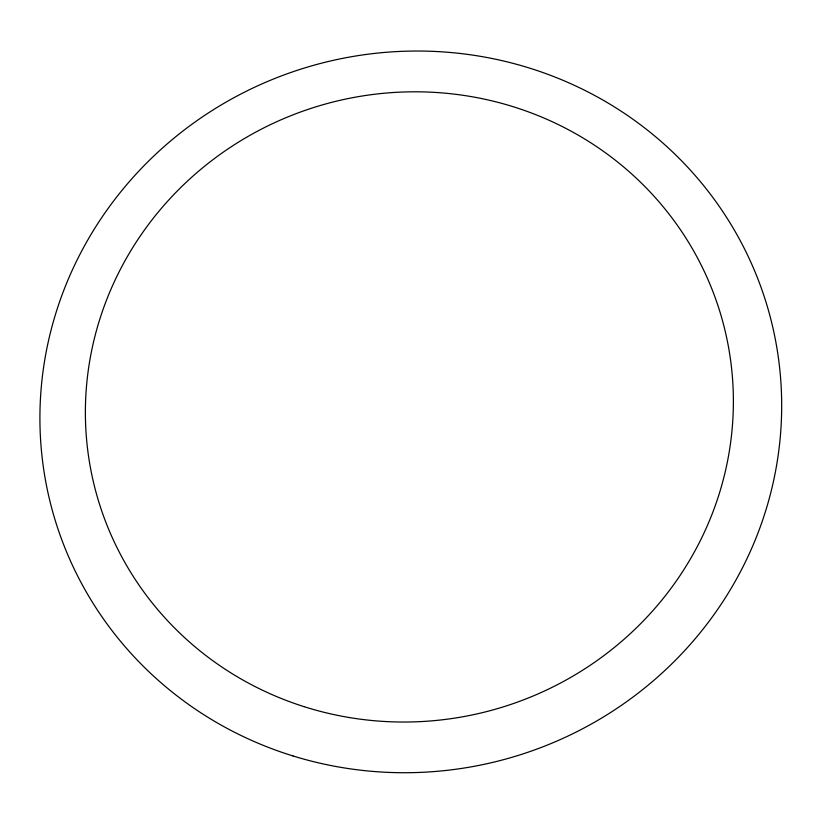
<?xml version="1.0" encoding="UTF-8"?>
<svg xmlns="http://www.w3.org/2000/svg" width="822" height="822" viewBox="0 0 822 822"><rect width="100%" height="100%" fill="white"/><g stroke="black" fill="none" stroke-linecap="round" stroke-linejoin="round"><path stroke-width="1.23" d="M292.961 755.942A371.77 359.933 -16 0 0 774.273 334.051A371.77 359.933 -16 0 0 165.171 145.648A371.77 359.933 -16 0 0 292.961 755.942M304.048 706.653A324.793 314.312 -16 0 0 727.398 341.264A324.793 314.312 -16 0 0 196.684 172.836A324.793 314.312 -16 0 0 304.048 706.653"/></g></svg>
